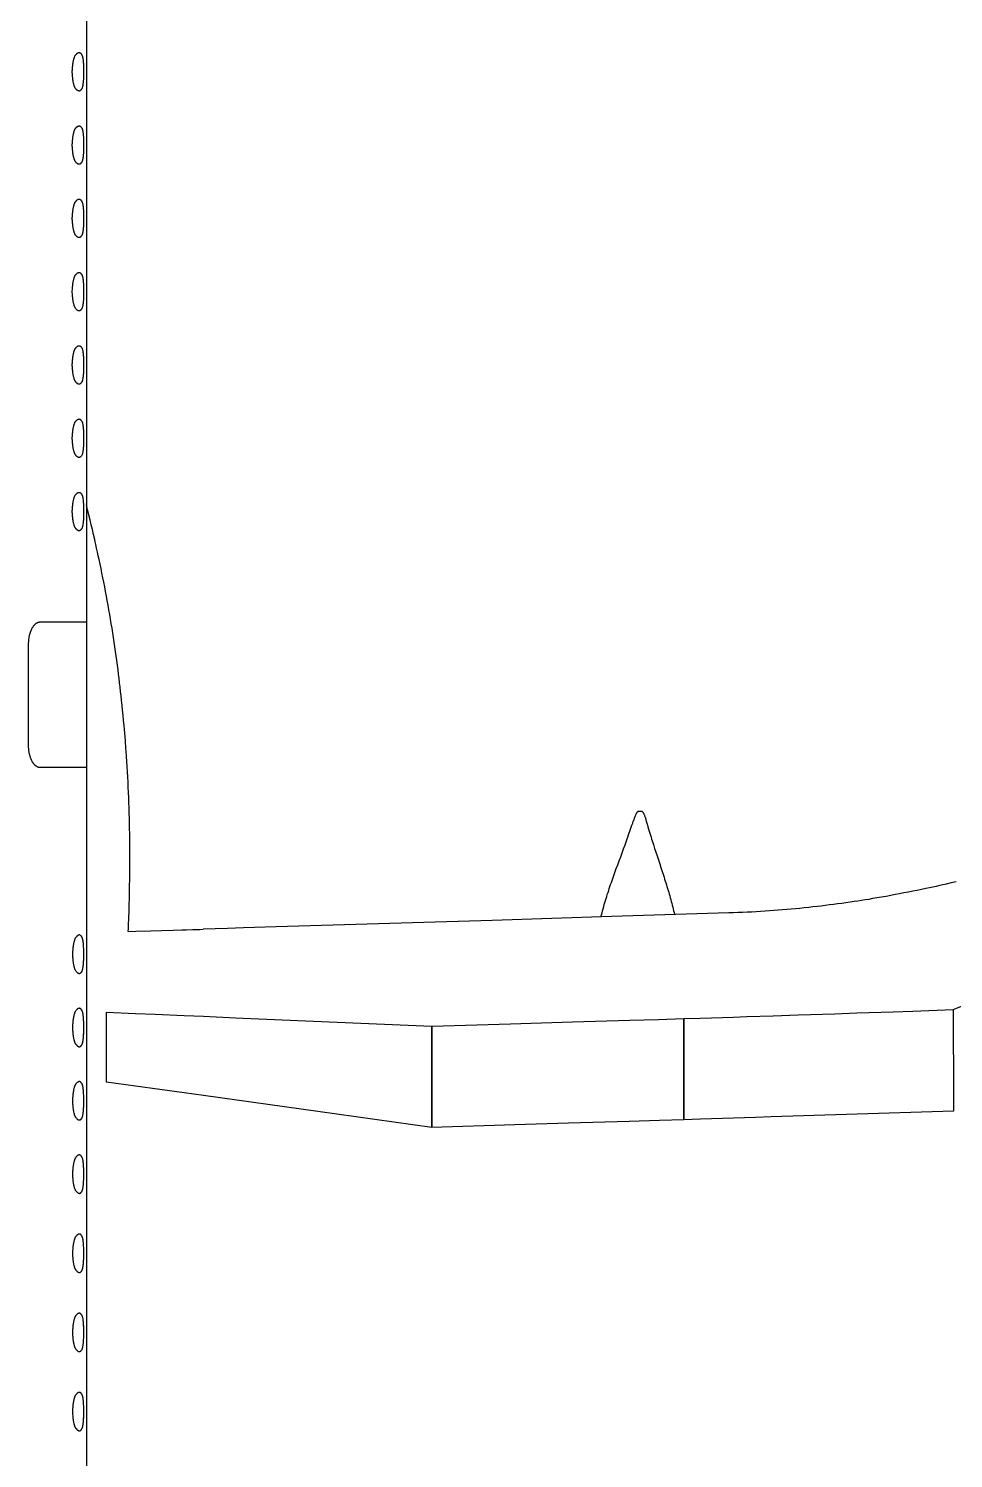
# Model space of a CAD drawing. Header units: millimetres. Extents: x -1718 to 143559, y -78490 to 15626.
# Drawn here: x 113661 to 121678, y -47180 to -34789 of the extents above; entities that cross this region are included whole.
import ezdxf

# ---------------------------------------------------------------- set-up
doc = ezdxf.new("R2010")
doc.units = ezdxf.units.MM
doc.header["$MEASUREMENT"] = 0
doc.layers.get('0').update_dxf_attribs({"linetype": 'CONTINUOUS'})

msp = doc.modelspace()

# ---------------------------------------------------------------- linework, layer by layer
at = {"color": 7, "ltscale": 0.03937}
for p, q in [((114162, -34121), (114162, -61865)), ((113761, -39931), (114052, -39931)), ((114052, -39931), (114162, -39931)), ((113661, -41003), (113661, -40121)), ((114052, -41193), (113761, -41193)), ((114162, -41193), (114052, -41193)), ((118977, -41575), (118947, -41575)), ((119342, -43368), (119342, -44245)), ((119342, -44245), (119342, -43368)), ((117156, -43435), (117156, -44313)), ((117156, -44313), (117156, -43435))]:
    msp.add_line(p, q, dxfattribs=at)
at = {"color": 7, "ltscale": 3.17045e-05}
msp.add_line((119261, -42466), (119261, -42465), dxfattribs=at)
at = {"color": 7, "ltscale": 0.002411}
msp.add_line((119261, -42466), (119262, -42468), dxfattribs=at)
at = {"color": 7, "ltscale": 0.002184}
msp.add_line((121676, -43291), (121676, -43293), dxfattribs=at)
at = {"color": 7, "ltscale": 0.03937}
for points in [[(114040, -35163), (114040, -35154), (114041, -35145), (114041, -35137), (114041, -35128), (114042, -35119), (114043, -35111), (114044, -35103), (114045, -35095), (114045, -35090), (114046, -35087), (114047, -35080), (114048, -35074), (114049, -35068), (114051, -35063), (114052, -35057)], [(114052, -35057), (114053, -35053), (114054, -35051), (114055, -35048), (114056, -35044), (114057, -35041), (114058, -35038), (114060, -35034), (114061, -35030), (114063, -35027), (114063, -35026), (114064, -35024), (114065, -35023), (114066, -35021), (114067, -35020), (114068, -35018), (114070, -35015), (114072, -35014), (114073, -35012), (114074, -35011), (114076, -35009), (114078, -35007), (114079, -35005), (114081, -35004), (114083, -35002), (114085, -35001), (114086, -35000), (114087, -35000), (114088, -34999), (114089, -34999), (114091, -34998), (114092, -34997), (114094, -34997), (114095, -34997), (114097, -34997), (114099, -34997), (114100, -34997), (114102, -34997), (114104, -34997), (114105, -34998), (114107, -34999), (114108, -34999), (114110, -35000), (114111, -35002), (114113, -35003), (114114, -35004), (114115, -35006), (114117, -35008), (114118, -35009), (114118, -35010), (114119, -35011), (114120, -35013), (114122, -35016), (114122, -35017), (114123, -35019), (114124, -35021), (114125, -35022), (114125, -35024), (114126, -35026), (114127, -35028), (114128, -35031), (114129, -35035), (114129, -35040), (114130, -35043), (114131, -35046), (114131, -35049), (114132, -35053), (114133, -35060), (114134, -35067), (114134, -35075), (114135, -35082), (114136, -35090), (114136, -35095), (114136, -35101), (114137, -35107), (114137, -35113), (114137, -35126), (114138, -35138), (114138, -35151), (114138, -35163)], [(114052, -35269), (114051, -35263), (114049, -35258), (114048, -35252), (114047, -35245), (114046, -35239), (114045, -35235), (114045, -35231), (114044, -35227), (114044, -35223), (114043, -35214), (114042, -35206), (114041, -35197), (114041, -35189), (114041, -35180), (114040, -35172), (114040, -35163)], [(114138, -35163), (114138, -35176), (114138, -35189), (114137, -35202), (114137, -35214), (114137, -35220), (114136, -35226), (114136, -35232), (114135, -35238), (114135, -35246), (114134, -35253), (114133, -35260), (114132, -35268), (114132, -35272), (114131, -35275), (114131, -35280), (114130, -35285), (114129, -35289), (114128, -35293), (114127, -35297), (114126, -35299), (114126, -35301), (114125, -35303), (114125, -35304), (114124, -35306), (114123, -35308), (114121, -35311), (114120, -35314), (114118, -35317), (114117, -35318), (114116, -35319), (114115, -35321), (114113, -35322), (114112, -35324), (114110, -35325), (114109, -35326), (114107, -35327), (114107, -35328), (114106, -35328), (114105, -35328), (114104, -35329), (114103, -35329), (114102, -35329), (114101, -35329), (114100, -35330), (114099, -35330), (114097, -35330), (114097, -35330), (114096, -35329), (114095, -35329), (114094, -35329), (114092, -35329), (114091, -35328), (114089, -35327), (114087, -35326), (114086, -35325), (114084, -35325), (114083, -35324), (114081, -35322), (114079, -35320), (114077, -35319), (114076, -35317), (114074, -35315), (114073, -35314), (114071, -35312), (114070, -35311), (114068, -35308), (114067, -35306), (114066, -35304), (114065, -35303), (114064, -35302), (114063, -35300), (114062, -35297), (114060, -35294), (114059, -35290), (114057, -35287), (114056, -35283), (114055, -35280), (114054, -35277), (114053, -35274), (114052, -35269)], [(114052, -35692), (114053, -35689), (114054, -35686), (114055, -35683), (114056, -35680), (114056, -35678), (114057, -35675), (114058, -35673), (114060, -35669), (114061, -35666), (114063, -35662), (114063, -35661), (114064, -35659), (114065, -35658), (114066, -35657), (114067, -35656), (114068, -35653), (114070, -35650), (114072, -35649), (114073, -35647), (114074, -35646), (114076, -35644), (114078, -35642), (114079, -35641), (114081, -35639), (114083, -35638), (114085, -35636), (114086, -35635), (114087, -35635), (114088, -35634), (114089, -35634), (114091, -35633), (114093, -35633), (114094, -35632), (114096, -35632), (114097, -35632), (114099, -35632), (114100, -35632), (114102, -35632), (114104, -35632), (114105, -35633), (114107, -35634), (114108, -35635), (114110, -35636), (114111, -35637), (114113, -35638), (114114, -35639), (114115, -35641), (114117, -35643), (114118, -35644), (114118, -35645), (114119, -35647), (114120, -35648), (114122, -35651), (114122, -35652), (114123, -35654), (114124, -35656), (114125, -35657), (114125, -35659), (114126, -35661), (114127, -35663), (114128, -35667), (114129, -35671), (114130, -35675), (114130, -35678), (114131, -35681), (114131, -35685), (114132, -35688), (114133, -35695), (114134, -35703), (114134, -35710), (114135, -35717), (114136, -35725), (114136, -35730), (114136, -35736), (114137, -35742), (114137, -35749), (114137, -35761), (114138, -35773), (114138, -35786), (114138, -35798)], [(114040, -35798), (114040, -35789), (114041, -35781), (114041, -35772), (114041, -35763), (114042, -35755), (114043, -35746), (114044, -35738), (114044, -35734), (114045, -35730), (114045, -35726), (114046, -35722), (114047, -35716), (114048, -35710), (114049, -35704), (114051, -35698), (114052, -35692)], [(114052, -35904), (114051, -35899), (114049, -35893), (114048, -35887), (114047, -35880), (114046, -35874), (114045, -35870), (114045, -35866), (114044, -35862), (114044, -35858), (114043, -35849), (114042, -35841), (114041, -35832), (114041, -35824), (114041, -35815), (114040, -35807), (114040, -35798)], [(114138, -35798), (114138, -35811), (114138, -35824), (114137, -35837), (114137, -35849), (114137, -35855), (114136, -35861), (114136, -35867), (114136, -35873), (114135, -35881), (114134, -35888), (114133, -35896), (114133, -35903), (114132, -35907), (114131, -35911), (114131, -35915), (114130, -35920), (114129, -35924), (114128, -35928), (114127, -35933), (114126, -35934), (114126, -35936), (114125, -35938), (114125, -35940), (114124, -35942), (114123, -35944), (114121, -35947), (114120, -35949), (114118, -35952), (114117, -35953), (114116, -35954), (114115, -35956), (114114, -35958), (114112, -35959), (114111, -35960), (114109, -35961), (114107, -35962), (114107, -35963), (114106, -35963), (114105, -35964), (114104, -35964), (114103, -35964), (114102, -35964), (114101, -35965), (114100, -35965), (114099, -35965), (114097, -35965), (114097, -35965), (114096, -35965), (114095, -35964), (114094, -35964), (114092, -35964), (114091, -35963), (114089, -35962), (114087, -35962), (114086, -35961), (114085, -35960), (114083, -35959), (114081, -35957), (114079, -35955), (114077, -35954), (114076, -35952), (114074, -35950), (114073, -35949), (114071, -35947), (114070, -35946), (114068, -35943), (114067, -35941), (114066, -35939), (114065, -35938), (114064, -35937), (114062, -35934), (114061, -35930), (114059, -35927), (114058, -35923), (114057, -35921), (114056, -35918), (114055, -35916), (114055, -35913), (114053, -35908), (114052, -35904)], [(114052, -36328), (114053, -36324), (114054, -36321), (114055, -36318), (114056, -36315), (114057, -36311), (114058, -36308), (114060, -36304), (114061, -36301), (114063, -36298), (114063, -36296), (114064, -36295), (114065, -36293), (114066, -36292), (114067, -36290), (114068, -36288), (114071, -36285), (114072, -36284), (114073, -36282), (114074, -36281), (114076, -36280), (114078, -36278), (114080, -36276), (114081, -36274), (114083, -36273), (114085, -36271), (114086, -36271), (114087, -36270), (114089, -36270), (114090, -36269), (114091, -36268), (114093, -36268), (114094, -36267), (114096, -36267), (114097, -36267), (114099, -36267), (114100, -36267), (114102, -36267), (114104, -36268), (114105, -36268), (114107, -36269), (114108, -36270), (114110, -36271), (114111, -36272), (114113, -36273), (114114, -36275), (114115, -36276), (114117, -36278), (114118, -36279), (114119, -36280), (114119, -36282), (114120, -36283), (114122, -36286), (114122, -36287), (114123, -36289), (114124, -36291), (114125, -36293), (114126, -36294), (114126, -36296), (114127, -36298), (114128, -36302), (114129, -36306), (114130, -36310), (114130, -36313), (114131, -36316), (114131, -36320), (114132, -36323), (114133, -36330), (114134, -36338), (114134, -36345), (114135, -36352), (114136, -36360), (114136, -36366), (114136, -36371), (114137, -36378), (114137, -36384), (114138, -36396), (114138, -36408), (114138, -36421), (114138, -36433)], [(114052, -36328), (114053, -36324), (114054, -36321), (114055, -36318), (114056, -36316), (114056, -36313), (114057, -36310), (114058, -36308), (114060, -36304), (114061, -36301), (114063, -36298), (114063, -36296), (114064, -36295), (114065, -36293), (114066, -36292), (114067, -36291), (114068, -36289), (114070, -36285), (114072, -36284), (114073, -36282), (114074, -36281), (114076, -36280), (114078, -36278), (114079, -36276), (114081, -36274), (114083, -36273), (114085, -36271), (114086, -36271), (114087, -36270), (114088, -36270), (114089, -36269), (114091, -36268), (114093, -36268), (114094, -36267), (114096, -36267), (114097, -36267), (114099, -36267), (114100, -36267), (114102, -36267), (114104, -36268), (114105, -36268), (114107, -36269), (114108, -36270), (114110, -36271), (114111, -36272), (114113, -36273), (114114, -36275), (114115, -36276), (114117, -36278), (114118, -36279), (114118, -36280), (114119, -36282), (114120, -36283), (114122, -36286), (114122, -36287), (114123, -36289), (114124, -36291), (114125, -36293), (114125, -36294), (114126, -36296), (114127, -36298), (114128, -36302), (114129, -36306), (114130, -36310), (114130, -36313), (114131, -36316), (114131, -36320), (114132, -36323), (114133, -36330), (114134, -36338), (114134, -36345), (114135, -36352), (114136, -36360), (114136, -36366), (114136, -36371), (114137, -36378), (114137, -36384), (114137, -36396), (114138, -36408), (114138, -36421), (114138, -36433)], [(114040, -36433), (114040, -36425), (114041, -36416), (114041, -36407), (114041, -36399), (114042, -36390), (114043, -36382), (114044, -36373), (114044, -36369), (114045, -36365), (114045, -36361), (114046, -36357), (114047, -36351), (114048, -36345), (114049, -36339), (114051, -36333), (114052, -36327)], [(114040, -36433), (114040, -36425), (114041, -36416), (114041, -36407), (114041, -36399), (114042, -36390), (114043, -36382), (114044, -36373), (114044, -36369), (114045, -36365), (114045, -36361), (114046, -36357), (114047, -36351), (114048, -36345), (114049, -36339), (114051, -36333), (114052, -36328)], [(114052, -36539), (114051, -36534), (114049, -36528), (114048, -36522), (114047, -36515), (114046, -36509), (114045, -36505), (114045, -36501), (114044, -36497), (114044, -36493), (114043, -36484), (114042, -36476), (114041, -36467), (114041, -36459), (114041, -36450), (114040, -36442), (114040, -36433)], [(114052, -36539), (114051, -36534), (114049, -36528), (114048, -36522), (114047, -36516), (114046, -36509), (114045, -36505), (114045, -36501), (114044, -36497), (114044, -36493), (114043, -36484), (114042, -36476), (114041, -36468), (114041, -36459), (114041, -36451), (114040, -36442), (114040, -36433)], [(114138, -36433), (114138, -36446), (114138, -36459), (114138, -36472), (114137, -36484), (114137, -36491), (114136, -36497), (114136, -36503), (114136, -36508), (114135, -36516), (114134, -36524), (114134, -36531), (114133, -36539), (114132, -36542), (114132, -36546), (114131, -36551), (114130, -36555), (114129, -36559), (114128, -36564), (114127, -36568), (114126, -36570), (114126, -36571), (114125, -36573), (114125, -36575), (114124, -36577), (114123, -36579), (114121, -36582), (114120, -36585), (114118, -36587), (114117, -36588), (114116, -36589), (114115, -36591), (114114, -36593), (114112, -36594), (114111, -36595), (114109, -36597), (114108, -36598), (114107, -36598), (114106, -36598), (114105, -36599), (114104, -36599), (114103, -36599), (114102, -36600), (114101, -36600), (114100, -36600), (114099, -36600), (114098, -36600), (114097, -36600), (114096, -36600), (114095, -36600), (114094, -36599), (114092, -36599), (114091, -36598), (114089, -36598), (114087, -36597), (114086, -36596), (114085, -36595), (114083, -36594), (114081, -36593), (114079, -36591), (114077, -36589), (114076, -36587), (114074, -36585), (114073, -36584), (114071, -36583), (114070, -36581), (114069, -36579), (114068, -36577), (114067, -36576), (114066, -36575), (114065, -36573), (114064, -36572), (114063, -36569), (114061, -36566), (114059, -36562), (114058, -36558), (114057, -36556), (114056, -36554), (114055, -36551), (114055, -36548), (114053, -36543), (114052, -36539)], [(114138, -36433), (114138, -36446), (114138, -36459), (114137, -36472), (114137, -36484), (114137, -36491), (114136, -36497), (114136, -36503), (114136, -36508), (114135, -36516), (114134, -36524), (114133, -36531), (114133, -36538), (114132, -36542), (114131, -36546), (114131, -36551), (114130, -36555), (114129, -36559), (114128, -36564), (114127, -36568), (114126, -36570), (114126, -36571), (114125, -36573), (114125, -36575), (114124, -36577), (114123, -36579), (114121, -36582), (114120, -36585), (114118, -36587), (114117, -36588), (114116, -36589), (114115, -36591), (114114, -36593), (114112, -36594), (114111, -36595), (114109, -36597), (114107, -36598), (114107, -36598), (114106, -36598), (114105, -36599), (114104, -36599), (114103, -36599), (114102, -36600), (114101, -36600), (114100, -36600), (114099, -36600), (114097, -36600), (114097, -36600), (114096, -36600), (114095, -36600), (114094, -36599), (114092, -36599), (114091, -36598), (114089, -36598), (114087, -36597), (114086, -36596), (114085, -36595), (114083, -36594), (114081, -36593), (114079, -36591), (114077, -36589), (114076, -36587), (114074, -36585), (114073, -36584), (114071, -36583), (114070, -36581), (114068, -36578), (114067, -36576), (114066, -36575), (114065, -36573), (114064, -36572), (114062, -36569), (114061, -36566), (114059, -36562), (114058, -36558), (114057, -36556), (114056, -36554), (114055, -36551), (114055, -36548), (114053, -36543), (114052, -36539)], [(114052, -36963), (114053, -36959), (114054, -36956), (114055, -36953), (114056, -36951), (114056, -36948), (114057, -36946), (114058, -36943), (114060, -36940), (114061, -36936), (114063, -36933), (114063, -36931), (114064, -36930), (114065, -36928), (114066, -36927), (114067, -36926), (114068, -36924), (114070, -36921), (114072, -36919), (114073, -36918), (114074, -36916), (114076, -36915), (114078, -36913), (114079, -36911), (114081, -36909), (114083, -36908), (114085, -36906), (114086, -36906), (114087, -36905), (114088, -36905), (114089, -36904), (114091, -36904), (114093, -36903), (114094, -36903), (114096, -36902), (114097, -36902), (114099, -36902), (114100, -36902), (114102, -36902), (114104, -36903), (114105, -36903), (114107, -36904), (114108, -36905), (114110, -36906), (114111, -36907), (114113, -36908), (114114, -36910), (114115, -36911), (114117, -36913), (114118, -36914), (114118, -36916), (114119, -36917), (114120, -36918), (114122, -36921), (114122, -36922), (114123, -36924), (114124, -36926), (114125, -36928), (114125, -36930), (114126, -36931), (114127, -36933), (114128, -36937), (114129, -36941), (114130, -36945), (114130, -36948), (114131, -36951), (114131, -36955), (114132, -36958), (114133, -36966), (114134, -36973), (114134, -36980), (114135, -36988), (114136, -36995), (114136, -37001), (114136, -37007), (114137, -37013), (114137, -37019), (114137, -37031), (114138, -37044), (114138, -37056), (114138, -37069)], [(114040, -37069), (114040, -37060), (114041, -37051), (114041, -37042), (114041, -37034), (114042, -37025), (114043, -37017), (114044, -37008), (114044, -37004), (114045, -37000), (114045, -36996), (114046, -36992), (114047, -36986), (114048, -36980), (114049, -36974), (114051, -36968), (114052, -36963)], [(114052, -37175), (114051, -37169), (114049, -37163), (114048, -37157), (114047, -37151), (114046, -37144), (114045, -37140), (114045, -37136), (114044, -37132), (114044, -37128), (114043, -37119), (114042, -37111), (114041, -37103), (114041, -37094), (114041, -37086), (114040, -37077), (114040, -37069)], [(114138, -37069), (114138, -37082), (114138, -37094), (114137, -37107), (114137, -37120), (114137, -37126), (114136, -37132), (114136, -37138), (114136, -37144), (114135, -37151), (114134, -37159), (114133, -37166), (114133, -37174), (114132, -37177), (114131, -37181), (114131, -37186), (114130, -37190), (114129, -37194), (114128, -37199), (114127, -37203), (114126, -37205), (114126, -37207), (114125, -37208), (114125, -37210), (114124, -37212), (114123, -37214), (114121, -37217), (114120, -37220), (114118, -37222), (114117, -37223), (114116, -37225), (114115, -37226), (114114, -37228), (114112, -37229), (114111, -37231), (114109, -37232), (114107, -37233), (114107, -37233), (114106, -37234), (114105, -37234), (114104, -37234), (114103, -37235), (114102, -37235), (114101, -37235), (114100, -37235), (114099, -37235), (114097, -37235), (114097, -37235), (114096, -37235), (114095, -37235), (114094, -37235), (114092, -37234), (114091, -37234), (114089, -37233), (114087, -37232), (114086, -37231), (114085, -37230), (114083, -37229), (114081, -37228), (114079, -37226), (114077, -37224), (114076, -37222), (114074, -37221), (114073, -37219), (114071, -37218), (114070, -37216), (114068, -37213), (114067, -37211), (114066, -37210), (114065, -37208), (114064, -37207), (114062, -37204), (114061, -37201), (114059, -37197), (114058, -37194), (114057, -37191), (114056, -37189), (114055, -37186), (114055, -37183), (114053, -37178), (114052, -37174)], [(114052, -37598), (114053, -37594), (114054, -37591), (114055, -37589), (114056, -37586), (114056, -37583), (114057, -37581), (114058, -37578), (114060, -37575), (114061, -37571), (114063, -37568), (114063, -37566), (114064, -37565), (114065, -37564), (114066, -37562), (114067, -37561), (114068, -37559), (114070, -37556), (114072, -37554), (114073, -37553), (114074, -37551), (114076, -37550), (114078, -37548), (114079, -37546), (114081, -37545), (114083, -37543), (114085, -37542), (114086, -37541), (114087, -37540), (114088, -37540), (114089, -37539), (114091, -37539), (114093, -37538), (114094, -37538), (114096, -37537), (114097, -37537), (114099, -37537), (114100, -37537), (114102, -37538), (114104, -37538), (114105, -37539), (114107, -37539), (114108, -37540), (114110, -37541), (114111, -37542), (114113, -37544), (114114, -37545), (114115, -37547), (114117, -37548), (114118, -37550), (114118, -37551), (114119, -37552), (114120, -37553), (114122, -37556), (114122, -37557), (114123, -37559), (114124, -37561), (114125, -37563), (114125, -37565), (114126, -37567), (114127, -37568), (114128, -37572), (114129, -37576), (114130, -37581), (114130, -37584), (114131, -37587), (114131, -37590), (114132, -37594), (114133, -37601), (114134, -37608), (114134, -37615), (114135, -37623), (114136, -37630), (114136, -37636), (114136, -37642), (114137, -37648), (114137, -37654), (114137, -37666), (114138, -37679), (114138, -37691), (114138, -37704)], [(114040, -37704), (114040, -37695), (114041, -37686), (114041, -37678), (114041, -37669), (114042, -37660), (114043, -37652), (114044, -37644), (114044, -37639), (114045, -37635), (114045, -37631), (114046, -37627), (114047, -37621), (114048, -37615), (114049, -37609), (114051, -37603), (114052, -37598)], [(114052, -37810), (114051, -37804), (114049, -37798), (114048, -37792), (114047, -37786), (114046, -37780), (114045, -37776), (114045, -37771), (114044, -37767), (114044, -37763), (114043, -37755), (114042, -37746), (114041, -37738), (114041, -37729), (114041, -37721), (114040, -37712), (114040, -37704)], [(114138, -37704), (114138, -37717), (114138, -37730), (114137, -37742), (114137, -37755), (114137, -37761), (114136, -37767), (114136, -37773), (114136, -37779), (114135, -37786), (114134, -37794), (114133, -37801), (114133, -37809), (114132, -37813), (114131, -37816), (114131, -37821), (114130, -37825), (114129, -37830), (114128, -37834), (114127, -37838), (114126, -37840), (114126, -37842), (114125, -37843), (114125, -37845), (114124, -37847), (114123, -37849), (114121, -37852), (114120, -37855), (114118, -37857), (114117, -37859), (114116, -37860), (114115, -37861), (114114, -37863), (114112, -37865), (114111, -37866), (114109, -37867), (114107, -37868), (114107, -37868), (114106, -37869), (114105, -37869), (114104, -37869), (114103, -37870), (114102, -37870), (114101, -37870), (114100, -37870), (114099, -37870), (114097, -37870), (114097, -37870), (114096, -37870), (114095, -37870), (114094, -37870), (114092, -37869), (114091, -37869), (114089, -37868), (114087, -37867), (114086, -37866), (114085, -37865), (114083, -37865), (114081, -37863), (114079, -37861), (114077, -37859), (114076, -37858), (114074, -37856), (114073, -37854), (114071, -37853), (114070, -37851), (114068, -37848), (114067, -37847), (114066, -37845), (114065, -37844), (114064, -37842), (114062, -37839), (114061, -37836), (114059, -37833), (114058, -37829), (114057, -37826), (114056, -37824), (114055, -37821), (114055, -37819), (114053, -37813), (114052, -37810)], [(114040, -38339), (114040, -38330), (114041, -38321), (114041, -38313), (114041, -38304), (114042, -38296), (114043, -38287), (114044, -38279), (114044, -38275), (114045, -38270), (114045, -38266), (114046, -38263), (114047, -38256), (114048, -38250), (114049, -38244), (114051, -38239), (114052, -38233)], [(114052, -38233), (114053, -38229), (114054, -38226), (114055, -38224), (114056, -38221), (114056, -38219), (114057, -38216), (114058, -38214), (114060, -38210), (114061, -38206), (114063, -38203), (114063, -38202), (114064, -38200), (114065, -38199), (114066, -38197), (114067, -38196), (114068, -38194), (114070, -38191), (114072, -38189), (114073, -38188), (114074, -38186), (114076, -38185), (114078, -38183), (114079, -38181), (114081, -38180), (114083, -38178), (114085, -38177), (114086, -38176), (114087, -38176), (114088, -38175), (114089, -38175), (114091, -38174), (114093, -38173), (114094, -38173), (114096, -38173), (114097, -38172), (114099, -38172), (114100, -38173), (114102, -38173), (114104, -38173), (114105, -38174), (114107, -38174), (114108, -38175), (114110, -38176), (114111, -38177), (114113, -38179), (114114, -38180), (114115, -38182), (114117, -38184), (114118, -38185), (114118, -38186), (114119, -38187), (114120, -38189), (114122, -38192), (114122, -38193), (114123, -38195), (114124, -38196), (114125, -38198), (114125, -38200), (114126, -38202), (114127, -38203), (114128, -38207), (114129, -38211), (114130, -38216), (114130, -38219), (114131, -38222), (114131, -38225), (114132, -38229), (114133, -38236), (114134, -38243), (114134, -38251), (114135, -38258), (114136, -38266), (114136, -38271), (114136, -38277), (114137, -38283), (114137, -38289), (114137, -38301), (114138, -38314), (114138, -38326), (114138, -38339)], [(114052, -38445), (114051, -38439), (114049, -38433), (114048, -38427), (114047, -38421), (114046, -38415), (114045, -38411), (114045, -38407), (114044, -38402), (114044, -38398), (114043, -38390), (114042, -38381), (114041, -38373), (114041, -38365), (114041, -38356), (114040, -38348), (114040, -38339)], [(114138, -38339), (114138, -38352), (114138, -38365), (114137, -38377), (114137, -38390), (114137, -38396), (114136, -38402), (114136, -38408), (114136, -38414), (114135, -38422), (114134, -38429), (114133, -38436), (114133, -38444), (114132, -38448), (114131, -38451), (114131, -38456), (114130, -38460), (114129, -38465), (114128, -38469), (114127, -38473), (114126, -38475), (114126, -38477), (114125, -38479), (114125, -38480), (114124, -38482), (114123, -38484), (114121, -38487), (114120, -38490), (114118, -38493), (114117, -38494), (114116, -38495), (114115, -38497), (114114, -38498), (114112, -38500), (114111, -38501), (114109, -38502), (114107, -38503), (114107, -38504), (114106, -38504), (114105, -38504), (114104, -38505), (114103, -38505), (114102, -38505), (114101, -38505), (114100, -38505), (114099, -38506), (114097, -38505), (114097, -38505), (114096, -38505), (114095, -38505), (114094, -38505), (114092, -38504), (114091, -38504), (114089, -38503), (114087, -38502), (114086, -38501), (114085, -38501), (114083, -38500), (114081, -38498), (114079, -38496), (114077, -38495), (114076, -38493), (114074, -38491), (114073, -38490), (114071, -38488), (114070, -38486), (114068, -38484), (114067, -38482), (114066, -38480), (114065, -38479), (114064, -38477), (114062, -38474), (114061, -38471), (114059, -38468), (114058, -38464), (114057, -38462), (114056, -38459), (114055, -38456), (114055, -38454), (114053, -38448), (114052, -38445)], [(114040, -38974), (114040, -38965), (114041, -38957), (114041, -38948), (114041, -38939), (114042, -38931), (114043, -38922), (114044, -38914), (114044, -38910), (114045, -38906), (114045, -38902), (114046, -38898), (114047, -38891), (114048, -38885), (114049, -38879), (114051, -38874), (114052, -38868)], [(114052, -38868), (114053, -38864), (114054, -38862), (114055, -38859), (114056, -38856), (114056, -38854), (114057, -38851), (114058, -38849), (114060, -38845), (114061, -38842), (114063, -38838), (114063, -38837), (114064, -38835), (114065, -38834), (114066, -38833), (114067, -38831), (114068, -38829), (114070, -38826), (114072, -38825), (114073, -38823), (114074, -38822), (114076, -38820), (114078, -38818), (114079, -38817), (114081, -38815), (114083, -38813), (114085, -38812), (114086, -38811), (114087, -38811), (114088, -38810), (114089, -38810), (114091, -38809), (114093, -38809), (114094, -38808), (114096, -38808), (114097, -38808), (114099, -38808), (114100, -38808), (114102, -38808), (114104, -38808), (114105, -38809), (114107, -38810), (114108, -38810), (114110, -38811), (114111, -38813), (114113, -38814), (114114, -38815), (114115, -38817), (114117, -38819), (114118, -38820), (114118, -38821), (114119, -38822), (114120, -38824), (114122, -38827), (114122, -38828), (114123, -38830), (114124, -38832), (114125, -38833), (114125, -38835), (114126, -38837), (114127, -38839), (114128, -38842), (114129, -38847), (114130, -38851), (114130, -38854), (114131, -38857), (114131, -38860), (114132, -38864), (114133, -38871), (114134, -38879), (114134, -38886), (114135, -38893), (114136, -38901), (114136, -38906), (114136, -38912), (114137, -38918), (114137, -38924), (114137, -38937), (114138, -38949), (114138, -38962), (114138, -38974)], [(114052, -39080), (114051, -39074), (114049, -39069), (114048, -39062), (114047, -39056), (114046, -39050), (114045, -39046), (114045, -39042), (114044, -39038), (114044, -39033), (114043, -39025), (114042, -39017), (114041, -39008), (114041, -39000), (114041, -38991), (114040, -38983), (114040, -38974)], [(114138, -38974), (114138, -38987), (114138, -39000), (114137, -39013), (114137, -39025), (114137, -39031), (114136, -39037), (114136, -39043), (114136, -39049), (114135, -39057), (114134, -39064), (114133, -39071), (114133, -39079), (114132, -39083), (114131, -39087), (114131, -39091), (114130, -39096), (114129, -39100), (114128, -39104), (114127, -39108), (114126, -39110), (114126, -39112), (114125, -39114), (114125, -39115), (114124, -39118), (114123, -39119), (114121, -39122), (114120, -39125), (114118, -39128), (114117, -39129), (114116, -39130), (114115, -39132), (114114, -39133), (114112, -39135), (114111, -39136), (114109, -39137), (114107, -39138), (114107, -39139), (114106, -39139), (114105, -39139), (114104, -39140), (114103, -39140), (114102, -39140), (114101, -39141), (114100, -39141), (114099, -39141), (114097, -39141), (114097, -39141), (114096, -39140), (114095, -39140), (114094, -39140), (114092, -39140), (114091, -39139), (114089, -39138), (114087, -39137), (114086, -39136), (114085, -39136), (114083, -39135), (114081, -39133), (114079, -39131), (114077, -39130), (114076, -39128), (114074, -39126), (114073, -39125), (114071, -39123), (114070, -39122), (114068, -39119), (114067, -39117), (114066, -39115), (114065, -39114), (114064, -39113), (114062, -39110), (114061, -39106), (114059, -39103), (114058, -39099), (114057, -39097), (114056, -39094), (114055, -39092), (114055, -39089), (114053, -39083), (114052, -39080)], [(114525, -42614), (114526, -42589), (114527, -42564), (114528, -42539), (114529, -42515), (114530, -42482), (114532, -42449), (114533, -42415), (114534, -42374), (114535, -42333), (114536, -42292), (114537, -42250), (114537, -42209), (114538, -42168), (114539, -42123), (114539, -42078), (114539, -42034), (114539, -41989), (114539, -41944), (114539, -41900), (114539, -41855), (114538, -41810), (114538, -41766), (114537, -41721), (114536, -41676), (114535, -41631), (114534, -41587), (114532, -41542), (114531, -41497), (114529, -41453), (114527, -41408), (114525, -41364), (114523, -41319), (114521, -41274), (114518, -41230), (114516, -41185), (114513, -41140), (114510, -41096), (114507, -41051), (114505, -41029), (114504, -41006), (114502, -40984), (114500, -40962), (114498, -40928), (114495, -40895), (114492, -40862), (114489, -40828), (114485, -40784), (114481, -40740), (114476, -40696), (114472, -40653), (114470, -40631), (114467, -40609), (114463, -40571), (114459, -40534), (114455, -40496), (114450, -40458), (114446, -40421), (114441, -40383), (114436, -40346), (114431, -40306), (114426, -40266), (114420, -40226), (114414, -40186), (114409, -40146), (114403, -40106), (114396, -40066), (114390, -40026), (114384, -39986), (114377, -39946), (114371, -39906), (114364, -39866), (114357, -39826), (114350, -39786), (114343, -39746), (114336, -39707), (114328, -39667), (114321, -39627), (114313, -39587), (114305, -39548), (114297, -39508), (114289, -39468), (114281, -39429), (114272, -39389), (114265, -39357), (114258, -39325), (114251, -39292), (114244, -39260), (114239, -39238), (114234, -39217), (114224, -39174), (114214, -39131), (114204, -39088), (114194, -39045), (114183, -39002), (114173, -38959), (114162, -38917)], [(113661, -40121), (113661, -40117), (113661, -40112), (113661, -40108), (113662, -40103), (113662, -40099), (113662, -40095), (113662, -40090), (113663, -40086), (113663, -40081), (113664, -40077), (113665, -40073), (113665, -40069), (113666, -40065), (113667, -40060), (113667, -40056), (113668, -40052), (113669, -40048), (113670, -40045), (113671, -40041), (113672, -40037), (113673, -40033), (113674, -40030), (113675, -40026), (113676, -40022), (113678, -40018), (113679, -40013), (113681, -40009), (113683, -40005), (113685, -40001), (113686, -39997), (113688, -39993), (113690, -39989), (113692, -39986), (113693, -39983), (113695, -39980), (113696, -39978), (113698, -39975), (113700, -39972), (113702, -39969), (113704, -39966), (113706, -39963), (113709, -39960), (113711, -39957), (113714, -39955), (113716, -39953), (113718, -39950), (113720, -39948), (113723, -39946), (113725, -39945), (113727, -39943), (113729, -39941), (113732, -39940), (113734, -39939), (113736, -39937), (113738, -39936), (113741, -39935), (113743, -39934), (113745, -39934), (113747, -39933), (113750, -39932), (113752, -39932), (113754, -39931), (113756, -39931), (113759, -39931), (113761, -39931)], [(113761, -41193), (113759, -41193), (113758, -41193), (113756, -41193), (113753, -41193), (113751, -41192), (113749, -41192), (113746, -41191), (113744, -41190), (113742, -41190), (113740, -41189), (113737, -41188), (113735, -41186), (113733, -41185), (113730, -41184), (113728, -41182), (113726, -41181), (113724, -41179), (113721, -41177), (113719, -41175), (113717, -41173), (113715, -41171), (113712, -41168), (113710, -41166), (113708, -41163), (113706, -41161), (113704, -41158), (113702, -41155), (113699, -41152), (113697, -41148), (113695, -41145), (113693, -41142), (113691, -41138), (113689, -41134), (113687, -41130), (113685, -41126), (113684, -41122), (113682, -41118), (113680, -41113), (113678, -41109), (113677, -41104), (113675, -41099), (113674, -41094), (113672, -41089), (113671, -41084), (113669, -41079), (113668, -41074), (113667, -41068), (113666, -41062), (113665, -41057), (113664, -41051), (113663, -41045), (113663, -41039), (113662, -41033), (113662, -41027), (113661, -41021), (113661, -41015), (113661, -41009), (113661, -41003)], [(118947, -41575), (118945, -41575), (118944, -41575), (118943, -41576), (118941, -41577), (118940, -41577), (118939, -41578), (118939, -41579), (118938, -41579), (118937, -41580), (118935, -41582), (118934, -41583), (118933, -41585), (118932, -41587), (118931, -41588), (118930, -41590), (118929, -41592), (118928, -41594), (118926, -41597), (118925, -41601), (118923, -41605), (118920, -41612), (118917, -41619), (118914, -41626), (118912, -41633), (118909, -41640), (118907, -41648), (118905, -41651), (118903, -41657)], [(118986, -41580), (118985, -41579), (118984, -41578), (118983, -41577), (118982, -41577), (118981, -41576), (118981, -41576), (118980, -41575), (118979, -41575), (118977, -41575)], [(118986, -41580), (118987, -41581), (118988, -41582), (118989, -41584), (118990, -41585), (118991, -41587), (118992, -41589), (118993, -41590), (118994, -41592), (118995, -41596), (118997, -41600), (118999, -41605), (119001, -41610), (119004, -41617), (119006, -41622), (119008, -41627), (119009, -41633), (119010, -41636), (119011, -41640), (119012, -41643), (119013, -41647), (119014, -41652), (119015, -41656), (119015, -41657)], [(118623, -42487), (118628, -42469), (118632, -42451), (118637, -42434), (118642, -42416), (118647, -42398), (118652, -42381), (118657, -42363), (118662, -42345), (118667, -42328), (118673, -42311), (118678, -42293), (118684, -42276), (118690, -42258), (118695, -42241), (118701, -42224), (118707, -42206), (118713, -42189), (118719, -42172), (118725, -42155), (118731, -42138), (118737, -42120), (118744, -42103), (118756, -42069), (118769, -42035), (118781, -42000), (118794, -41966), (118807, -41932), (118819, -41898), (118832, -41863), (118844, -41829), (118850, -41812), (118856, -41795), (118862, -41777), (118868, -41760), (118874, -41743), (118880, -41726), (118886, -41709), (118892, -41691), (118898, -41674), (118903, -41657)], [(119015, -41657), (119020, -41674), (119025, -41691), (119030, -41708), (119035, -41726), (119040, -41743), (119046, -41761), (119051, -41779), (119057, -41797), (119062, -41813), (119067, -41829), (119077, -41861), (119088, -41893), (119098, -41926), (119109, -41959), (119132, -42026), (119143, -42059), (119153, -42093), (119164, -42126), (119170, -42143), (119175, -42160), (119180, -42177), (119186, -42193), (119191, -42209), (119195, -42225), (119200, -42241), (119205, -42257), (119210, -42273), (119214, -42289), (119219, -42305), (119223, -42321), (119228, -42337), (119232, -42353), (119237, -42369), (119241, -42385), (119245, -42402), (119249, -42418), (119253, -42434), (119257, -42450), (119261, -42465)], [(121703, -42183), (121659, -42193), (121615, -42203), (121571, -42213), (121550, -42218), (121528, -42223), (121499, -42229), (121470, -42235), (121440, -42241), (121402, -42249), (121364, -42257), (121326, -42265), (121288, -42273), (121250, -42280), (121212, -42287), (121174, -42294), (121136, -42301), (121096, -42309), (121056, -42316), (121016, -42323), (120997, -42326), (120977, -42329), (120945, -42335), (120913, -42340), (120881, -42345), (120849, -42350), (120817, -42355), (120782, -42360), (120746, -42365), (120710, -42370), (120675, -42375), (120639, -42380), (120603, -42384), (120568, -42389), (120532, -42393), (120497, -42397), (120461, -42401), (120424, -42405), (120386, -42409), (120348, -42413), (120310, -42417), (120273, -42420), (120235, -42424), (120197, -42427), (120160, -42430), (120122, -42433), (120084, -42435), (120046, -42438), (120007, -42440), (119968, -42443), (119929, -42445), (119890, -42447), (119851, -42449), (119811, -42450), (119772, -42452), (119732, -42453)], [(119732, -42453), (118713, -42485), (117679, -42517), (115808, -42574), (115620, -42580), (115525, -42583), (115384, -42588), (115279, -42591), (115173, -42594)], [(119259, -42468), (119260, -42467), (119261, -42467), (119261, -42467), (119261, -42466), (119261, -42466), (119261, -42466)], [(114525, -42614), (114590, -42612), (114719, -42608), (114913, -42602), (114990, -42600), (115028, -42598), (115086, -42597), (115115, -42596), (115144, -42595), (115173, -42594)], [(114052, -42711), (114051, -42717), (114050, -42723), (114049, -42729), (114048, -42732), (114047, -42736), (114046, -42744), (114045, -42752), (114044, -42760), (114044, -42768), (114043, -42777), (114042, -42785), (114042, -42794), (114042, -42802), (114042, -42811)], [(114140, -42811), (114140, -42800), (114140, -42786), (114139, -42773), (114139, -42767), (114139, -42760), (114138, -42750), (114138, -42740), (114137, -42730), (114136, -42721), (114136, -42716), (114135, -42712), (114134, -42705), (114134, -42701), (114133, -42697), (114133, -42693), (114132, -42689), (114131, -42685), (114130, -42680), (114129, -42676), (114128, -42674), (114128, -42673), (114127, -42671), (114126, -42668), (114125, -42666), (114125, -42665), (114123, -42662), (114122, -42660), (114120, -42657), (114119, -42655), (114118, -42654), (114117, -42653), (114116, -42652), (114115, -42651), (114114, -42650), (114112, -42648), (114111, -42647), (114110, -42647), (114108, -42646), (114107, -42645), (114105, -42645), (114104, -42644), (114103, -42644), (114101, -42644), (114100, -42644), (114099, -42644), (114098, -42644), (114097, -42644), (114096, -42645), (114095, -42645), (114093, -42646), (114092, -42646), (114091, -42647), (114090, -42647), (114089, -42648), (114087, -42649), (114085, -42650), (114083, -42652), (114081, -42654), (114079, -42655), (114078, -42656), (114077, -42657), (114076, -42659), (114073, -42662), (114070, -42665), (114070, -42666), (114068, -42668), (114067, -42670), (114066, -42672), (114064, -42675), (114063, -42678), (114061, -42681), (114060, -42685), (114058, -42689), (114058, -42691), (114057, -42694), (114056, -42696), (114055, -42699), (114054, -42705), (114052, -42711)], [(114042, -42811), (114042, -42820), (114042, -42828), (114042, -42837), (114043, -42846), (114044, -42855), (114044, -42863), (114045, -42867), (114045, -42872), (114046, -42877), (114047, -42883), (114048, -42888), (114048, -42892), (114049, -42896), (114050, -42900), (114051, -42905), (114052, -42910)], [(114052, -42911), (114053, -42914), (114054, -42917), (114055, -42921), (114056, -42925), (114057, -42929), (114059, -42933), (114060, -42937), (114062, -42941), (114063, -42944), (114064, -42946), (114065, -42948), (114066, -42950), (114067, -42952), (114068, -42953), (114069, -42955), (114070, -42956), (114073, -42959), (114075, -42962), (114078, -42965), (114079, -42966), (114080, -42967), (114082, -42969), (114084, -42970), (114086, -42972), (114088, -42973), (114090, -42974), (114091, -42975), (114092, -42975), (114093, -42975), (114094, -42976), (114095, -42976), (114096, -42977), (114097, -42977), (114099, -42977), (114101, -42977), (114102, -42977), (114104, -42977), (114105, -42977), (114107, -42976), (114108, -42975), (114110, -42975), (114111, -42974), (114113, -42973), (114114, -42971), (114115, -42970), (114117, -42969), (114118, -42968), (114119, -42967), (114119, -42965), (114120, -42964), (114121, -42963), (114122, -42961), (114124, -42959), (114125, -42956), (114125, -42955), (114126, -42953), (114127, -42951), (114128, -42949), (114129, -42946), (114129, -42944), (114130, -42942), (114131, -42938), (114132, -42933), (114132, -42929), (114133, -42924), (114134, -42921), (114134, -42917), (114135, -42909), (114136, -42905), (114136, -42900), (114137, -42891), (114138, -42881), (114138, -42872), (114139, -42861), (114139, -42855), (114139, -42849), (114140, -42835), (114140, -42822), (114140, -42811)], [(114052, -43346), (114051, -43352), (114050, -43358), (114049, -43364), (114048, -43367), (114047, -43371), (114046, -43379), (114045, -43387), (114044, -43395), (114044, -43403), (114043, -43412), (114042, -43420), (114042, -43429), (114042, -43437), (114042, -43446)], [(114140, -43446), (114140, -43435), (114140, -43422), (114139, -43408), (114139, -43402), (114139, -43395), (114138, -43385), (114138, -43375), (114137, -43366), (114136, -43356), (114136, -43352), (114135, -43347), (114134, -43340), (114134, -43336), (114133, -43333), (114133, -43328), (114132, -43324), (114131, -43320), (114130, -43315), (114129, -43311), (114128, -43310), (114128, -43308), (114127, -43306), (114126, -43303), (114125, -43302), (114125, -43300), (114123, -43297), (114122, -43295), (114120, -43293), (114119, -43290), (114118, -43289), (114117, -43288), (114116, -43287), (114115, -43286), (114114, -43285), (114112, -43284), (114111, -43283), (114110, -43282), (114108, -43281), (114107, -43280), (114105, -43280), (114104, -43280), (114103, -43279), (114101, -43279), (114100, -43279), (114099, -43279), (114098, -43279), (114097, -43280), (114096, -43280), (114095, -43280), (114093, -43281), (114092, -43281), (114091, -43282), (114090, -43282), (114089, -43283), (114087, -43284), (114085, -43285), (114083, -43287), (114081, -43289), (114079, -43290), (114078, -43291), (114077, -43293), (114076, -43294), (114073, -43297), (114070, -43300), (114070, -43301), (114068, -43303), (114067, -43305), (114066, -43307), (114064, -43310), (114063, -43313), (114061, -43316), (114060, -43320), (114058, -43324), (114058, -43326), (114057, -43329), (114056, -43331), (114055, -43334), (114054, -43340), (114052, -43346)], [(114337, -43919), (114337, -43555), (114337, -43312)], [(114337, -43312), (114589, -43323), (114757, -43330), (115009, -43341), (115093, -43345), (115177, -43348)], [(115177, -43348), (115456, -43361), (116132, -43390), (117156, -43435)], [(117156, -43435), (117839, -43414), (118377, -43398), (118874, -43383), (119123, -43375), (119342, -43368)], [(119342, -43368), (119485, -43364), (119771, -43355)], [(119771, -43355), (119887, -43351), (120116, -43344), (120333, -43337), (120649, -43326), (120840, -43320), (121155, -43309), (121328, -43303), (121676, -43291)], [(121676, -43291), (121677, -43509), (121678, -43852), (121678, -44170)], [(114042, -43446), (114042, -43455), (114042, -43464), (114042, -43472), (114043, -43481), (114044, -43490), (114044, -43498), (114045, -43503), (114045, -43507), (114046, -43512), (114047, -43518), (114048, -43523), (114048, -43527), (114049, -43531), (114050, -43536), (114051, -43540), (114052, -43545)], [(114052, -43546), (114053, -43549), (114054, -43552), (114055, -43556), (114056, -43560), (114057, -43564), (114059, -43568), (114060, -43572), (114062, -43576), (114063, -43579), (114064, -43581), (114065, -43583), (114066, -43585), (114067, -43587), (114068, -43589), (114069, -43590), (114070, -43591), (114073, -43594), (114075, -43597), (114078, -43600), (114079, -43601), (114080, -43602), (114082, -43604), (114084, -43605), (114086, -43607), (114088, -43608), (114090, -43609), (114091, -43610), (114092, -43610), (114093, -43611), (114094, -43611), (114095, -43611), (114096, -43612), (114097, -43612), (114099, -43612), (114101, -43612), (114102, -43612), (114104, -43612), (114105, -43612), (114107, -43611), (114108, -43611), (114110, -43610), (114111, -43609), (114113, -43608), (114114, -43607), (114115, -43605), (114117, -43604), (114118, -43603), (114119, -43602), (114119, -43601), (114120, -43599), (114121, -43598), (114122, -43596), (114124, -43594), (114125, -43591), (114125, -43590), (114126, -43588), (114127, -43586), (114128, -43584), (114129, -43581), (114129, -43579), (114130, -43577), (114131, -43573), (114132, -43569), (114132, -43564), (114133, -43560), (114134, -43556), (114134, -43552), (114135, -43544), (114136, -43540), (114136, -43536), (114137, -43526), (114138, -43517), (114138, -43507), (114139, -43497), (114139, -43490), (114139, -43484), (114140, -43471), (114140, -43457), (114140, -43446)], [(114052, -43982), (114051, -43987), (114050, -43993), (114049, -43999), (114048, -44003), (114047, -44006), (114046, -44014), (114045, -44022), (114044, -44030), (114044, -44039), (114043, -44047), (114042, -44055), (114042, -44064), (114042, -44072), (114042, -44081)], [(114140, -44081), (114140, -44070), (114140, -44057), (114139, -44044), (114139, -44037), (114139, -44031), (114138, -44020), (114138, -44010), (114137, -44001), (114136, -43991), (114136, -43987), (114135, -43982), (114134, -43975), (114134, -43971), (114133, -43968), (114133, -43963), (114132, -43959), (114131, -43955), (114130, -43951), (114129, -43947), (114128, -43945), (114128, -43943), (114127, -43941), (114126, -43939), (114125, -43937), (114125, -43935), (114123, -43932), (114122, -43930), (114120, -43928), (114119, -43926), (114118, -43925), (114117, -43923), (114116, -43922), (114115, -43921), (114114, -43920), (114112, -43919), (114111, -43918), (114110, -43917), (114108, -43916), (114107, -43916), (114105, -43915), (114104, -43915), (114103, -43915), (114101, -43914), (114100, -43914), (114099, -43914), (114098, -43915), (114097, -43915), (114096, -43915), (114095, -43915), (114093, -43916), (114092, -43916), (114091, -43917), (114090, -43917), (114089, -43918), (114087, -43919), (114085, -43921), (114083, -43922), (114081, -43924), (114079, -43925), (114078, -43926), (114077, -43928), (114076, -43929), (114073, -43932), (114070, -43935), (114070, -43936), (114068, -43938), (114067, -43940), (114066, -43942), (114064, -43945), (114063, -43948), (114061, -43952), (114060, -43955), (114058, -43959), (114058, -43961), (114057, -43964), (114056, -43967), (114055, -43969), (114054, -43975), (114052, -43981)], [(115177, -44036), (115009, -44013), (114589, -43954), (114337, -43919)], [(114042, -44081), (114042, -44090), (114042, -44099), (114042, -44108), (114043, -44116), (114044, -44125), (114044, -44134), (114045, -44138), (114045, -44142), (114046, -44148), (114047, -44153), (114048, -44158), (114048, -44162), (114049, -44166), (114050, -44171), (114051, -44176), (114052, -44180)], [(114052, -44181), (114053, -44184), (114054, -44187), (114055, -44191), (114056, -44195), (114057, -44199), (114059, -44203), (114060, -44207), (114062, -44211), (114063, -44215), (114064, -44216), (114065, -44218), (114066, -44220), (114067, -44222), (114068, -44224), (114069, -44225), (114070, -44226), (114073, -44229), (114075, -44232), (114078, -44235), (114079, -44236), (114080, -44237), (114082, -44239), (114084, -44241), (114086, -44242), (114088, -44243), (114090, -44244), (114091, -44245), (114092, -44245), (114093, -44246), (114094, -44246), (114095, -44247), (114096, -44247), (114097, -44247), (114099, -44247), (114101, -44248), (114102, -44247), (114104, -44247), (114105, -44247), (114107, -44246), (114108, -44246), (114110, -44245), (114111, -44244), (114113, -44243), (114114, -44242), (114115, -44241), (114117, -44239), (114118, -44238), (114119, -44237), (114119, -44236), (114120, -44235), (114121, -44233), (114122, -44231), (114124, -44229), (114125, -44227), (114125, -44225), (114126, -44223), (114127, -44221), (114128, -44219), (114129, -44216), (114129, -44214), (114130, -44212), (114131, -44208), (114132, -44204), (114132, -44199), (114133, -44195), (114134, -44191), (114134, -44187), (114135, -44180), (114136, -44175), (114136, -44171), (114137, -44161), (114138, -44152), (114138, -44142), (114139, -44132), (114139, -44125), (114139, -44119), (114140, -44106), (114140, -44093), (114140, -44081)], [(117156, -44313), (116167, -44174), (115177, -44036)], [(119771, -44232), (119485, -44241), (119342, -44245)], [(121678, -44170), (120752, -44200), (120099, -44221), (119962, -44226), (119771, -44232)], [(119342, -44245), (119129, -44252), (118867, -44260), (118342, -44276), (117876, -44290), (117156, -44313)], [(114140, -44716), (114140, -44705), (114140, -44692), (114139, -44679), (114139, -44672), (114139, -44666), (114138, -44656), (114138, -44646), (114137, -44636), (114136, -44627), (114136, -44622), (114135, -44618), (114134, -44610), (114134, -44606), (114133, -44603), (114133, -44598), (114132, -44594), (114131, -44590), (114130, -44586), (114129, -44582), (114128, -44580), (114128, -44578), (114127, -44576), (114126, -44574), (114125, -44572), (114125, -44570), (114123, -44568), (114122, -44565), (114120, -44563), (114119, -44561), (114118, -44560), (114117, -44559), (114116, -44557), (114115, -44556), (114114, -44555), (114112, -44554), (114111, -44553), (114110, -44552), (114108, -44551), (114107, -44551), (114105, -44550), (114104, -44550), (114103, -44550), (114101, -44550), (114100, -44550), (114099, -44550), (114098, -44550), (114097, -44550), (114096, -44550), (114095, -44551), (114093, -44551), (114092, -44552), (114091, -44552), (114090, -44553), (114089, -44553), (114087, -44554), (114085, -44556), (114083, -44557), (114081, -44559), (114079, -44560), (114078, -44562), (114077, -44563), (114076, -44564), (114073, -44567), (114070, -44570), (114070, -44571), (114068, -44573), (114067, -44575), (114066, -44577), (114064, -44580), (114063, -44583), (114061, -44587), (114060, -44590), (114058, -44594), (114058, -44597), (114057, -44599), (114056, -44602), (114055, -44605), (114054, -44610), (114052, -44616)], [(114052, -44617), (114051, -44622), (114050, -44628), (114049, -44634), (114048, -44638), (114047, -44642), (114046, -44649), (114045, -44657), (114044, -44666), (114044, -44674), (114043, -44682), (114042, -44691), (114042, -44699), (114042, -44708), (114042, -44716)], [(114042, -44716), (114042, -44725), (114042, -44734), (114042, -44743), (114043, -44752), (114044, -44760), (114044, -44769), (114045, -44773), (114045, -44777), (114046, -44783), (114047, -44788), (114048, -44794), (114048, -44797), (114049, -44801), (114050, -44806), (114051, -44811), (114052, -44815)], [(114052, -44816), (114053, -44819), (114054, -44822), (114055, -44826), (114056, -44830), (114057, -44834), (114059, -44838), (114060, -44842), (114062, -44846), (114063, -44850), (114064, -44851), (114065, -44853), (114066, -44855), (114067, -44857), (114068, -44859), (114069, -44861), (114070, -44861), (114073, -44865), (114075, -44867), (114078, -44870), (114079, -44871), (114080, -44872), (114082, -44874), (114084, -44876), (114086, -44877), (114088, -44879), (114090, -44880), (114091, -44880), (114092, -44881), (114093, -44881), (114094, -44881), (114095, -44882), (114096, -44882), (114097, -44882), (114099, -44883), (114101, -44883), (114102, -44883), (114104, -44882), (114105, -44882), (114107, -44882), (114108, -44881), (114110, -44880), (114111, -44879), (114113, -44878), (114114, -44877), (114115, -44876), (114117, -44875), (114118, -44873), (114119, -44872), (114119, -44871), (114120, -44870), (114121, -44868), (114122, -44866), (114124, -44864), (114125, -44862), (114125, -44861), (114126, -44858), (114127, -44856), (114128, -44854), (114129, -44852), (114129, -44850), (114130, -44848), (114131, -44843), (114132, -44839), (114132, -44835), (114133, -44830), (114134, -44826), (114134, -44823), (114135, -44815), (114136, -44810), (114136, -44806), (114137, -44797), (114138, -44787), (114138, -44777), (114139, -44767), (114139, -44761), (114139, -44754), (114140, -44741), (114140, -44728), (114140, -44716)], [(114052, -45303), (114051, -45308), (114050, -45314), (114049, -45320), (114048, -45324), (114047, -45328), (114046, -45335), (114045, -45343), (114044, -45352), (114044, -45360), (114043, -45368), (114042, -45377), (114042, -45385), (114042, -45394), (114042, -45402)], [(114140, -45402), (114140, -45391), (114140, -45378), (114139, -45365), (114139, -45358), (114139, -45352), (114138, -45342), (114138, -45332), (114137, -45322), (114136, -45313), (114136, -45308), (114135, -45304), (114134, -45296), (114134, -45292), (114133, -45289), (114133, -45284), (114132, -45280), (114131, -45276), (114130, -45272), (114129, -45268), (114128, -45266), (114128, -45264), (114127, -45262), (114126, -45260), (114125, -45258), (114125, -45256), (114123, -45254), (114122, -45251), (114120, -45249), (114119, -45247), (114118, -45246), (114117, -45245), (114116, -45243), (114115, -45242), (114114, -45241), (114112, -45240), (114111, -45239), (114110, -45238), (114108, -45237), (114107, -45237), (114105, -45236), (114104, -45236), (114103, -45236), (114101, -45236), (114100, -45236), (114099, -45236), (114098, -45236), (114097, -45236), (114096, -45236), (114095, -45237), (114093, -45237), (114092, -45238), (114091, -45238), (114090, -45239), (114089, -45239), (114087, -45240), (114085, -45242), (114083, -45243), (114081, -45245), (114079, -45246), (114078, -45248), (114077, -45249), (114076, -45250), (114073, -45253), (114070, -45256), (114070, -45257), (114068, -45259), (114067, -45261), (114066, -45263), (114064, -45266), (114063, -45269), (114061, -45273), (114060, -45276), (114058, -45280), (114058, -45283), (114057, -45285), (114056, -45288), (114055, -45291), (114054, -45296), (114052, -45302)], [(114042, -45402), (114042, -45411), (114042, -45420), (114042, -45429), (114043, -45438), (114044, -45446), (114044, -45455), (114045, -45459), (114045, -45463), (114046, -45469), (114047, -45474), (114048, -45480), (114048, -45483), (114049, -45487), (114050, -45492), (114051, -45497), (114052, -45501)], [(114052, -45502), (114053, -45505), (114054, -45508), (114055, -45512), (114056, -45516), (114057, -45520), (114059, -45524), (114060, -45528), (114062, -45532), (114063, -45536), (114064, -45537), (114065, -45539), (114066, -45541), (114067, -45543), (114068, -45545), (114069, -45547), (114070, -45547), (114073, -45551), (114075, -45553), (114078, -45556), (114079, -45557), (114080, -45558), (114082, -45560), (114084, -45562), (114086, -45563), (114088, -45565), (114090, -45566), (114091, -45566), (114092, -45567), (114093, -45567), (114094, -45567), (114095, -45568), (114096, -45568), (114097, -45568), (114099, -45569), (114101, -45569), (114102, -45569), (114104, -45568), (114105, -45568), (114107, -45568), (114108, -45567), (114110, -45566), (114111, -45565), (114113, -45564), (114114, -45563), (114115, -45562), (114117, -45561), (114118, -45559), (114119, -45558), (114119, -45557), (114120, -45556), (114121, -45554), (114122, -45552), (114124, -45550), (114125, -45548), (114125, -45547), (114126, -45544), (114127, -45542), (114128, -45540), (114129, -45538), (114129, -45536), (114130, -45534), (114131, -45529), (114132, -45525), (114132, -45521), (114133, -45516), (114134, -45512), (114134, -45509), (114135, -45501), (114136, -45496), (114136, -45492), (114137, -45483), (114138, -45473), (114138, -45463), (114139, -45453), (114139, -45447), (114139, -45440), (114140, -45427), (114140, -45414), (114140, -45402)], [(114140, -46088), (114140, -46077), (114140, -46064), (114139, -46051), (114139, -46044), (114139, -46038), (114138, -46028), (114138, -46018), (114137, -46008), (114136, -45999), (114136, -45994), (114135, -45990), (114134, -45982), (114134, -45978), (114133, -45975), (114133, -45970), (114132, -45966), (114131, -45962), (114130, -45958), (114129, -45954), (114128, -45952), (114128, -45950), (114127, -45948), (114126, -45946), (114125, -45944), (114125, -45942), (114123, -45940), (114122, -45937), (114120, -45935), (114119, -45933), (114118, -45932), (114117, -45931), (114116, -45929), (114115, -45928), (114114, -45927), (114112, -45926), (114111, -45925), (114110, -45924), (114108, -45923), (114107, -45923), (114105, -45922), (114104, -45922), (114103, -45922), (114101, -45922), (114100, -45922), (114099, -45922), (114098, -45922), (114097, -45922), (114096, -45922), (114095, -45923), (114093, -45923), (114092, -45924), (114091, -45924), (114090, -45925), (114089, -45925), (114087, -45926), (114085, -45928), (114083, -45929), (114081, -45931), (114079, -45932), (114078, -45934), (114077, -45935), (114076, -45936), (114073, -45939), (114070, -45942), (114070, -45943), (114068, -45945), (114067, -45947), (114066, -45949), (114064, -45952), (114063, -45955), (114061, -45959), (114060, -45962), (114058, -45966), (114058, -45969), (114057, -45971), (114056, -45974), (114055, -45977), (114054, -45982), (114052, -45988)], [(114052, -45989), (114051, -45994), (114050, -46000), (114049, -46006), (114048, -46010), (114047, -46014), (114046, -46021), (114045, -46029), (114044, -46038), (114044, -46046), (114043, -46054), (114042, -46063), (114042, -46071), (114042, -46080), (114042, -46088)], [(114042, -46088), (114042, -46097), (114042, -46106), (114042, -46115), (114043, -46124), (114044, -46132), (114044, -46141), (114045, -46145), (114045, -46149), (114046, -46155), (114047, -46160), (114048, -46166), (114048, -46169), (114049, -46173), (114050, -46178), (114051, -46183), (114052, -46187)], [(114052, -46188), (114053, -46191), (114054, -46194), (114055, -46198), (114056, -46202), (114057, -46206), (114059, -46210), (114060, -46214), (114062, -46218), (114063, -46222), (114064, -46223), (114065, -46225), (114066, -46227), (114067, -46229), (114068, -46231), (114069, -46233), (114070, -46233), (114073, -46237), (114075, -46239), (114078, -46242), (114079, -46243), (114080, -46244), (114082, -46246), (114084, -46248), (114086, -46249), (114088, -46250), (114090, -46252), (114091, -46252), (114092, -46253), (114093, -46253), (114094, -46253), (114095, -46254), (114096, -46254), (114097, -46254), (114099, -46255), (114101, -46255), (114102, -46255), (114104, -46254), (114105, -46254), (114107, -46254), (114108, -46253), (114110, -46252), (114111, -46251), (114113, -46250), (114114, -46249), (114115, -46248), (114117, -46246), (114118, -46245), (114119, -46244), (114119, -46243), (114120, -46242), (114121, -46240), (114122, -46238), (114124, -46236), (114125, -46234), (114125, -46233), (114126, -46230), (114127, -46228), (114128, -46226), (114129, -46224), (114129, -46222), (114130, -46220), (114131, -46215), (114132, -46211), (114132, -46207), (114133, -46202), (114134, -46198), (114134, -46195), (114135, -46187), (114136, -46182), (114136, -46178), (114137, -46169), (114138, -46159), (114138, -46149), (114139, -46139), (114139, -46133), (114139, -46126), (114140, -46113), (114140, -46100), (114140, -46088)], [(114052, -46675), (114051, -46680), (114050, -46686), (114049, -46692), (114048, -46696), (114047, -46700), (114046, -46707), (114045, -46715), (114044, -46724), (114044, -46732), (114043, -46740), (114042, -46749), (114042, -46757), (114042, -46766), (114042, -46774)], [(114140, -46774), (114140, -46763), (114140, -46750), (114139, -46737), (114139, -46730), (114139, -46724), (114138, -46714), (114138, -46704), (114137, -46694), (114136, -46685), (114136, -46680), (114135, -46676), (114134, -46668), (114134, -46664), (114133, -46661), (114133, -46656), (114132, -46652), (114131, -46648), (114130, -46644), (114129, -46640), (114128, -46638), (114128, -46636), (114127, -46634), (114126, -46632), (114125, -46630), (114125, -46628), (114123, -46626), (114122, -46623), (114120, -46621), (114119, -46619), (114118, -46618), (114117, -46617), (114116, -46615), (114115, -46614), (114114, -46613), (114112, -46612), (114111, -46611), (114110, -46610), (114108, -46609), (114107, -46609), (114105, -46608), (114104, -46608), (114103, -46608), (114101, -46608), (114100, -46608), (114099, -46608), (114098, -46608), (114097, -46608), (114096, -46608), (114095, -46609), (114093, -46609), (114092, -46610), (114091, -46610), (114090, -46611), (114089, -46611), (114087, -46612), (114085, -46614), (114083, -46615), (114081, -46617), (114079, -46618), (114078, -46620), (114077, -46621), (114076, -46622), (114073, -46625), (114070, -46628), (114070, -46629), (114068, -46631), (114067, -46633), (114066, -46635), (114064, -46638), (114063, -46641), (114061, -46645), (114060, -46648), (114058, -46652), (114058, -46655), (114057, -46657), (114056, -46660), (114055, -46663), (114054, -46668), (114052, -46674)], [(114042, -46774), (114042, -46783), (114042, -46792), (114042, -46801), (114043, -46810), (114044, -46818), (114044, -46827), (114045, -46831), (114045, -46835), (114046, -46841), (114047, -46846), (114048, -46852), (114048, -46855), (114049, -46859), (114050, -46864), (114051, -46869), (114052, -46873)], [(114052, -46874), (114053, -46877), (114054, -46880), (114055, -46884), (114056, -46888), (114057, -46892), (114059, -46896), (114060, -46900), (114062, -46904), (114063, -46908), (114064, -46909), (114065, -46911), (114066, -46913), (114067, -46915), (114068, -46917), (114069, -46919), (114070, -46919), (114073, -46923), (114075, -46925), (114078, -46928), (114079, -46929), (114080, -46930), (114082, -46932), (114084, -46934), (114086, -46935), (114088, -46936), (114090, -46938), (114091, -46938), (114092, -46939), (114093, -46939), (114094, -46939), (114095, -46940), (114096, -46940), (114097, -46940), (114099, -46941), (114101, -46941), (114102, -46941), (114104, -46940), (114105, -46940), (114107, -46940), (114108, -46939), (114110, -46938), (114111, -46937), (114113, -46936), (114114, -46935), (114115, -46934), (114117, -46932), (114118, -46931), (114119, -46930), (114119, -46929), (114120, -46928), (114121, -46926), (114122, -46924), (114124, -46922), (114125, -46920), (114125, -46919), (114126, -46916), (114127, -46914), (114128, -46912), (114129, -46910), (114129, -46908), (114130, -46906), (114131, -46901), (114132, -46897), (114132, -46893), (114133, -46888), (114134, -46884), (114134, -46880), (114135, -46873), (114136, -46868), (114136, -46864), (114137, -46855), (114138, -46845), (114138, -46835), (114139, -46825), (114139, -46819), (114139, -46812), (114140, -46799), (114140, -46786), (114140, -46774)]]:
    msp.add_lwpolyline(points, dxfattribs=at)
msp.add_arc((-98151, 478969), 566639, 292.82702, 292.83665, dxfattribs=at)

doc.saveas('drawing.dxf')
